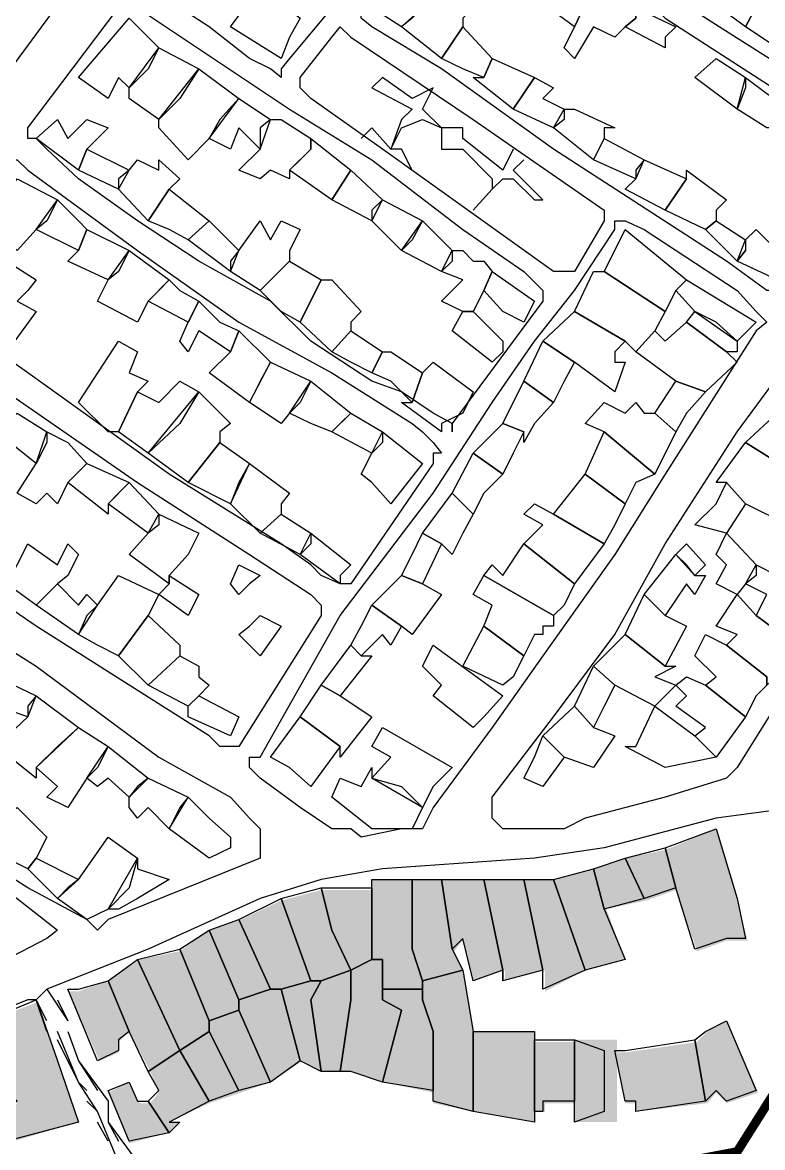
# Model space of a CAD drawing. Header units: millimetres. Extents: x -3588 to 75209, y -3737 to 38254.
# Drawn here: x 28097.7 to 28196.7, y 17810.6 to 17961 of the extents above; entities that cross this region are included whole.
import ezdxf

# ---------------------------------------------------------------- set-up
doc = ezdxf.new("R2010")
doc.units = ezdxf.units.MM
doc.layers.add('H', color=250, linetype='Continuous')
doc.layers.add('P', color=253, linetype='Continuous')

msp = doc.modelspace()

# ---------------------------------------------------------------- hatches: boundary and pattern name
at = {"layer": 'H', "linetype": 'Continuous'}
for points in [[(28185.112, 17845.022), (28183.687, 17850.384), (28190.473, 17853.2), (28193.29, 17843.614), (28194.698, 17838.253), (28191.881, 17838.253), (28187.928, 17836.829), (28185.112, 17845.022), (28185.112, 17845.022)], [(28181.159, 17843.614), (28175.798, 17842.478), (28174.373, 17847.839), (28178.326, 17849.263), (28181.159, 17843.614), (28181.159, 17843.614)], [(28185.112, 17845.022), (28181.159, 17843.614), (28178.326, 17849.263), (28183.687, 17850.384), (28185.112, 17845.022), (28185.112, 17845.022)], [(28175.798, 17842.478), (28178.326, 17835.708), (28172.965, 17834.3), (28169.012, 17846.431), (28174.373, 17847.839), (28175.798, 17842.478), (28175.798, 17842.478)], [(28151.232, 17832.876), (28151.232, 17831.467), (28145.871, 17831.467), (28145.871, 17835.708), (28144.462, 17835.708), (28144.462, 17845.022), (28144.462, 17846.431), (28149.824, 17846.431), (28149.824, 17836.829), (28151.232, 17832.876), (28151.232, 17832.876)], [(28154.048, 17846.431), (28155.473, 17836.829), (28156.593, 17834.3), (28151.232, 17832.876), (28149.824, 17836.829), (28149.824, 17846.431), (28154.048, 17846.431), (28154.048, 17846.431)], [(28154.048, 17846.431), (28159.41, 17846.431), (28162.242, 17834.3), (28158.001, 17832.876), (28156.593, 17838.253), (28155.473, 17836.829), (28154.048, 17846.431), (28154.048, 17846.431)], [(28167.604, 17834.3), (28162.242, 17832.876), (28162.242, 17834.3), (28159.41, 17846.431), (28164.787, 17846.431), (28167.604, 17834.3), (28167.604, 17834.3)], [(28172.965, 17834.3), (28167.604, 17831.467), (28167.604, 17834.3), (28164.787, 17846.431), (28169.012, 17846.431), (28172.965, 17834.3), (28172.965, 17834.3)], [(28141.918, 17834.3), (28137.677, 17832.876), (28136.268, 17832.876), (28132.315, 17843.614), (28137.677, 17845.022), (28139.085, 17839.661), (28141.918, 17834.3), (28141.918, 17834.3)], [(28144.462, 17845.022), (28144.462, 17835.708), (28141.918, 17834.3), (28139.085, 17839.661), (28137.677, 17845.022), (28144.462, 17845.022), (28144.462, 17845.022)], [(28136.268, 17832.876), (28132.315, 17831.467), (28130.907, 17831.467), (28126.954, 17841.069), (28132.315, 17843.614), (28136.268, 17832.876), (28136.268, 17832.876)], [(28130.907, 17831.467), (28126.954, 17830.059), (28122.713, 17839.661), (28126.954, 17841.069), (28130.907, 17831.467), (28130.907, 17831.467)], [(28126.954, 17830.059), (28126.954, 17828.939), (28122.713, 17827.514), (28118.76, 17836.829), (28122.713, 17839.661), (28126.954, 17830.059), (28126.954, 17830.059)], [(28109.174, 17832.876), (28113.399, 17835.708), (28118.76, 17823.289), (28114.823, 17820.745), (28111.991, 17826.106), (28109.174, 17832.876), (28109.174, 17832.876)], [(28118.76, 17836.829), (28122.713, 17827.514), (28122.713, 17826.106), (28118.76, 17823.289), (28113.399, 17835.708), (28118.76, 17836.829), (28118.76, 17836.829)], [(28145.871, 17831.467), (28145.871, 17830.059), (28148.687, 17828.939), (28145.871, 17819.336), (28141.918, 17820.745), (28140.509, 17820.745), (28141.918, 17830.059), (28141.918, 17834.3), (28144.462, 17835.708), (28145.871, 17835.708), (28145.871, 17831.467), (28145.871, 17831.467)], [(28141.918, 17834.3), (28141.918, 17830.059), (28140.509, 17820.745), (28137.677, 17820.745), (28136.268, 17830.059), (28137.677, 17832.876), (28141.918, 17834.3), (28141.918, 17834.3)], [(28158.001, 17826.106), (28158.001, 17815.384), (28152.64, 17816.504), (28152.64, 17817.928), (28152.64, 17820.745), (28152.64, 17826.106), (28151.232, 17830.059), (28151.232, 17831.467), (28151.232, 17832.876), (28156.593, 17834.3), (28158.001, 17826.106), (28158.001, 17826.106)], [(28162.242, 17832.876), (28162.242, 17834.3), (28162.242, 17832.876), (28162.242, 17832.876)], [(28109.174, 17832.876), (28111.991, 17826.106), (28110.582, 17824.698), (28110.582, 17823.289), (28108.038, 17822.153), (28103.813, 17831.467), (28105.221, 17831.467), (28109.174, 17832.876), (28109.174, 17832.876)], [(28136.268, 17832.876), (28137.677, 17832.876), (28136.268, 17830.059), (28137.677, 17820.745), (28135.148, 17822.153), (28132.315, 17831.467), (28136.268, 17832.876), (28136.268, 17832.876)], [(28132.315, 17831.467), (28135.148, 17822.153), (28130.907, 17819.336), (28126.954, 17828.939), (28126.954, 17830.059), (28130.907, 17831.467), (28132.315, 17831.467), (28132.315, 17831.467)], [(28152.64, 17817.928), (28145.871, 17819.336), (28148.687, 17828.939), (28145.871, 17830.059), (28145.871, 17831.467), (28151.232, 17831.467), (28151.232, 17830.059), (28152.64, 17826.106), (28152.64, 17820.745), (28152.64, 17817.928), (28152.64, 17817.928)], [(28105.221, 17813.975), (28095.619, 17811.143), (28094.499, 17815.384), (28097.027, 17816.504), (28095.619, 17817.928), (28093.074, 17827.514), (28099.86, 17830.059), (28102.389, 17822.153), (28105.221, 17813.975), (28105.221, 17813.975)], [(28130.907, 17819.336), (28126.954, 17817.928), (28122.713, 17826.106), (28122.713, 17827.514), (28126.954, 17828.939), (28130.907, 17819.336), (28130.907, 17819.336)], [(28187.928, 17824.698), (28189.337, 17826.106), (28191.881, 17827.514), (28196.122, 17817.928), (28191.881, 17816.504), (28190.473, 17817.928), (28189.337, 17816.504), (28187.928, 17824.698), (28187.928, 17824.698)], [(28118.76, 17823.289), (28122.713, 17826.106), (28126.954, 17817.928), (28122.713, 17816.504), (28118.76, 17823.289), (28118.76, 17823.289)], [(28158.001, 17826.106), (28166.195, 17826.106), (28166.195, 17824.698), (28166.195, 17815.384), (28166.195, 17813.975), (28158.001, 17815.384), (28158.001, 17826.106), (28158.001, 17826.106)], [(28171.557, 17813.975), (28177.206, 17813.975), (28177.206, 17824.986), (28171.557, 17824.986), (28171.557, 17813.975)], [(28171.557, 17816.504), (28167.604, 17816.504), (28167.604, 17815.384), (28166.195, 17815.384), (28166.195, 17824.698), (28171.557, 17824.698), (28171.557, 17816.504), (28171.557, 17816.504)], [(28187.928, 17824.698), (28189.337, 17816.504), (28179.734, 17815.384), (28179.734, 17816.504), (28178.326, 17816.504), (28176.918, 17823.289), (28178.326, 17823.289), (28187.928, 17824.698), (28187.928, 17824.698)], [(28114.823, 17820.745), (28118.76, 17823.289), (28122.713, 17816.504), (28117.352, 17813.975), (28118.76, 17813.975), (28117.352, 17812.551), (28114.823, 17816.504), (28115.944, 17817.928), (28114.823, 17820.745), (28114.823, 17820.745)], [(28109.174, 17817.928), (28111.991, 17819.336), (28113.399, 17816.504), (28114.823, 17816.504), (28117.352, 17812.551), (28111.991, 17811.143), (28109.174, 17817.928), (28109.174, 17817.928)]]:
    msp.add_hatch(color=256, dxfattribs=at).paths.add_polyline_path(points)

# ---------------------------------------------------------------- linework, layer by layer
at = {"layer": 'P'}
for points in [[(28122.713, 17960.473), (28118.76, 17963.018), (28113.127, 17965.834), (28113.127, 17967.259), (28113.127, 17968.379), (28118.76, 17977.981), (28128.09, 17991.536), (28137.677, 18006.484), (28146.991, 18018.631), (28148.415, 18018.631), (28149.824, 18018.631), (28151.232, 18018.631), (28166.195, 18007.908), (28167.316, 18006.484), (28167.316, 18005.076), (28166.195, 18003.667), (28152.64, 17984.751), (28139.085, 17963.018), (28133.452, 17956.248), (28132.315, 17954.824), (28132.315, 17953.704), (28130.907, 17954.824), (28128.09, 17956.248), (28122.713, 17960.473)], [(28091.666, 17949.463), (28075.294, 17961.609), (28073.886, 17961.609), (28073.886, 17963.018), (28082.064, 17974.028), (28097.027, 17995.473), (28109.174, 18014.678), (28110.582, 18014.678), (28111.991, 18014.678), (28117.352, 18010.437), (28126.666, 18003.667), (28128.09, 18002.259), (28128.09, 18001.123), (28125.546, 17995.473), (28115.944, 17981.934), (28109.174, 17972.62), (28094.211, 17952.295), (28092.802, 17949.463), (28091.666, 17949.463)], [(28213.614, 17946.934), (28212.206, 17946.934), (28189.065, 17961.609), (28158.001, 17983.342), (28158.001, 17984.751), (28170.148, 18002.259), (28170.148, 18003.667), (28171.557, 18003.667), (28174.101, 18002.259), (28179.734, 17998.306), (28209.389, 17976.573), (28225.761, 17965.834), (28227.169, 17964.426), (28214.751, 17946.934), (28213.614, 17946.934)], [(28176.918, 17968.379), (28183.687, 17961.609), (28210.798, 17944.101), (28212.206, 17942.693), (28210.798, 17942.693), (28200.059, 17926.609), (28200.059, 17925.185), (28198.651, 17925.185), (28197.243, 17925.185), (28191.881, 17929.138), (28168.74, 17944.101), (28153.776, 17954.824), (28144.462, 17960.473), (28143.038, 17961.609), (28143.038, 17963.018), (28143.038, 17964.426), (28155.185, 17981.934), (28156.593, 17981.934), (28168.74, 17974.028), (28176.918, 17968.379)], [(28195.834, 17969.787), (28194.426, 17968.379), (28198.651, 17967.259), (28197.243, 17965.834), (28194.426, 17960.473), (28189.065, 17964.426), (28193.29, 17969.787), (28194.426, 17972.62), (28195.834, 17971.212), (28195.834, 17969.787)], [(28174.101, 17965.834), (28171.557, 17960.473), (28166.195, 17964.426), (28170.148, 17969.787), (28170.148, 17971.212), (28175.509, 17967.259), (28174.101, 17965.834)], [(28179.734, 17963.018), (28179.734, 17961.609), (28178.326, 17960.473), (28176.918, 17959.065), (28174.101, 17960.473), (28171.557, 17956.248), (28170.148, 17957.657), (28171.557, 17960.473), (28174.101, 17965.834), (28175.509, 17967.259), (28179.734, 17963.018)], [(28133.452, 17959.065), (28132.315, 17956.248), (28125.546, 17960.473), (28129.499, 17965.834), (28134.86, 17961.609), (28133.452, 17959.065)], [(28149.824, 17961.609), (28148.415, 17960.473), (28144.462, 17963.018), (28145.871, 17965.834), (28151.232, 17963.018), (28149.824, 17961.609)], [(28156.593, 17961.609), (28156.593, 17960.473), (28153.776, 17956.248), (28148.415, 17960.473), (28151.232, 17963.018), (28152.64, 17965.834), (28158.001, 17963.018), (28156.593, 17961.609)], [(28200.059, 17960.473), (28198.651, 17957.657), (28194.426, 17960.473), (28197.243, 17965.834), (28202.604, 17963.018), (28200.059, 17960.473)], [(28148.415, 17911.646), (28144.462, 17913.054), (28136.268, 17918.415), (28130.907, 17923.777), (28121.305, 17929.138), (28113.127, 17934.499), (28105.221, 17940.148), (28100.98, 17944.101), (28099.572, 17945.51), (28098.436, 17945.51), (28098.436, 17946.934), (28110.582, 17963.018)], [(28113.127, 17963.018), (28133.452, 17949.463), (28144.462, 17942.693), (28156.593, 17933.379), (28164.787, 17927.73), (28167.316, 17925.185), (28167.316, 17923.777), (28155.185, 17907.405), (28155.185, 17906.285), (28155.185, 17907.405), (28152.64, 17908.813), (28148.415, 17911.646)], [(28183.687, 17959.065), (28183.687, 17957.657), (28178.326, 17960.473), (28179.734, 17961.609), (28179.734, 17963.018), (28185.112, 17960.473), (28183.687, 17959.065)], [(28114.535, 17954.824), (28111.991, 17952.295), (28110.582, 17953.704), (28109.174, 17950.887), (28105.221, 17953.704), (28111.991, 17961.609), (28115.944, 17957.657), (28114.535, 17954.824)], [(28170.148, 17927.73), (28168.74, 17927.73), (28145.871, 17944.101), (28136.268, 17950.887), (28134.86, 17952.295), (28134.86, 17953.704), (28139.085, 17959.065), (28140.221, 17960.473), (28141.63, 17959.065), (28158.001, 17948.054), (28175.509, 17935.923), (28175.509, 17934.499), (28171.557, 17927.73), (28170.148, 17927.73)], [(28156.593, 17954.824), (28153.776, 17956.248), (28156.593, 17960.473), (28160.546, 17956.248), (28159.41, 17953.704), (28156.593, 17954.824)], [(28118.76, 17950.887), (28115.944, 17948.054), (28111.991, 17950.887), (28111.991, 17952.295), (28115.944, 17957.657), (28121.305, 17954.824), (28118.76, 17950.887)], [(28163.363, 17949.463), (28158.001, 17953.704), (28159.41, 17953.704), (28160.546, 17956.248), (28166.195, 17953.704), (28163.363, 17949.463)], [(28194.426, 17952.295), (28193.29, 17949.463), (28187.64, 17953.704), (28190.473, 17956.248), (28194.426, 17953.704), (28194.426, 17952.295)], [(28124.138, 17948.054), (28122.713, 17945.51), (28119.897, 17942.693), (28115.944, 17946.934), (28115.944, 17948.054), (28121.305, 17954.824), (28126.666, 17950.887), (28124.138, 17948.054)], [(28152.64, 17952.295), (28149.824, 17950.887), (28145.871, 17953.704), (28144.462, 17952.295), (28149.824, 17949.463), (28148.415, 17948.054), (28146.991, 17944.101), (28144.462, 17946.934), (28143.038, 17945.51)], [(28170.148, 17948.054), (28168.74, 17946.934), (28163.363, 17949.463), (28166.195, 17953.704), (28168.74, 17952.295), (28167.316, 17950.887), (28170.148, 17949.463), (28170.148, 17948.054)], [(28198.651, 17948.054), (28198.651, 17946.934), (28197.243, 17946.934), (28193.29, 17949.463), (28194.426, 17953.704), (28200.059, 17949.463), (28198.651, 17948.054)], [(28163.363, 17944.101), (28161.954, 17941.285), (28156.593, 17945.51), (28156.593, 17946.934), (28153.776, 17946.934), (28151.232, 17949.463), (28152.64, 17952.295)], [(28129.499, 17946.934), (28129.499, 17944.101), (28126.666, 17946.934), (28125.546, 17944.101), (28122.713, 17945.51), (28126.666, 17950.887), (28130.907, 17948.054), (28129.499, 17946.934)], [(28175.509, 17946.934), (28175.509, 17945.51), (28174.101, 17942.693), (28168.74, 17946.934), (28170.148, 17949.463), (28171.557, 17949.463), (28176.918, 17946.934), (28175.509, 17946.934)], [(28107.766, 17945.51), (28106.341, 17944.101), (28105.221, 17941.285), (28099.572, 17945.51), (28102.389, 17948.054), (28103.813, 17945.51), (28106.341, 17948.054), (28109.174, 17946.934), (28107.766, 17945.51)], [(28134.86, 17942.693), (28133.452, 17941.285), (28133.452, 17940.148), (28130.907, 17941.285), (28129.499, 17940.148), (28126.666, 17941.285), (28129.499, 17944.101), (28130.907, 17948.054), (28132.315, 17948.054), (28136.268, 17945.51), (28136.268, 17944.101), (28134.86, 17942.693)], [(28149.824, 17941.285), (28148.415, 17944.101), (28146.991, 17944.101), (28148.415, 17946.934), (28151.232, 17948.054), (28153.776, 17946.934), (28153.776, 17945.51), (28153.776, 17944.101), (28156.593, 17944.101), (28160.546, 17940.148), (28160.546, 17938.74)], [(28139.085, 17937.332), (28133.452, 17941.285), (28136.268, 17944.101), (28136.268, 17945.51), (28141.63, 17941.285), (28139.085, 17937.332)], [(28179.734, 17941.285), (28179.734, 17940.148), (28174.101, 17942.693), (28175.509, 17945.51), (28180.871, 17942.693), (28179.734, 17941.285)], [(28110.582, 17940.148), (28110.582, 17938.74), (28105.221, 17941.285), (28106.341, 17944.101), (28111.991, 17941.285), (28110.582, 17940.148)], [(28152.64, 17904.86), (28153.776, 17903.452), (28152.64, 17903.452), (28152.64, 17902.044), (28141.63, 17885.96), (28140.221, 17885.96), (28137.677, 17887.08), (28136.268, 17888.488), (28132.315, 17891.321), (28117.352, 17900.635), (28098.436, 17914.174), (28084.896, 17923.777), (28083.488, 17925.185), (28084.896, 17926.609), (28095.619, 17942.693), (28097.027, 17942.693), (28098.436, 17941.285), (28113.127, 17930.562), (28126.666, 17920.96), (28139.085, 17914.174), (28149.824, 17907.405), (28151.232, 17906.285), (28152.64, 17904.86)], [(28118.76, 17940.148), (28117.352, 17938.74), (28114.535, 17934.499), (28110.582, 17938.74), (28111.991, 17941.285), (28113.127, 17942.693), (28115.944, 17941.285), (28115.944, 17942.693), (28118.76, 17940.148)], [(28160.546, 17938.74), (28161.954, 17940.148), (28163.363, 17940.148), (28166.195, 17937.332), (28167.316, 17937.332), (28163.363, 17941.285), (28164.787, 17942.693)], [(28183.687, 17935.923), (28178.326, 17938.74), (28179.734, 17940.148), (28180.871, 17942.693), (28186.52, 17940.148), (28183.687, 17935.923)], [(28144.462, 17935.923), (28144.462, 17934.499), (28139.085, 17937.332), (28141.63, 17941.285), (28145.871, 17937.332), (28144.462, 17935.923)], [(28190.473, 17935.923), (28190.473, 17934.499), (28189.065, 17933.379), (28183.687, 17935.923), (28186.52, 17940.148), (28186.52, 17941.285), (28191.881, 17937.332), (28190.473, 17935.923)], [(28100.98, 17934.499), (28099.572, 17933.379), (28097.027, 17930.562), (28092.802, 17934.499), (28097.027, 17940.148), (28102.389, 17937.332), (28100.98, 17934.499)], [(28117.352, 17933.379), (28114.535, 17934.499), (28117.352, 17938.74), (28122.713, 17934.499), (28119.897, 17931.971), (28117.352, 17933.379)], [(28160.546, 17938.74), (28158.001, 17935.923)], [(28105.221, 17934.499), (28106.341, 17933.379), (28105.221, 17930.562), (28099.572, 17933.379), (28102.389, 17937.332), (28105.221, 17934.499)], [(28149.824, 17931.971), (28148.415, 17930.562), (28144.462, 17934.499), (28145.871, 17937.332), (28151.232, 17934.499), (28149.824, 17931.971)], [(28110.582, 17927.73), (28109.174, 17926.609), (28103.813, 17929.138), (28105.221, 17930.562), (28106.341, 17933.379), (28111.991, 17930.562), (28110.582, 17927.73)], [(28125.546, 17929.138), (28125.546, 17927.73), (28119.897, 17931.971), (28122.713, 17934.499), (28126.666, 17930.562), (28125.546, 17929.138)], [(28133.452, 17930.562), (28133.452, 17929.138), (28129.499, 17925.185), (28125.546, 17927.73), (28126.666, 17930.562), (28129.499, 17934.499), (28130.907, 17931.971), (28132.315, 17934.499), (28134.86, 17933.379), (28133.452, 17930.562)], [(28141.63, 17853.2), (28140.221, 17853.2), (28139.085, 17853.2), (28134.86, 17856.033), (28129.499, 17859.986), (28128.09, 17861.394), (28128.09, 17862.803), (28129.499, 17862.803), (28140.221, 17881.719), (28152.64, 17898.091), (28160.546, 17910.238), (28166.195, 17918.415), (28171.557, 17925.185), (28176.918, 17933.379), (28176.918, 17934.499), (28178.326, 17934.499), (28180.871, 17933.379), (28193.29, 17925.185), (28195.834, 17922.368), (28197.243, 17920.96), (28195.834, 17919.824), (28183.687, 17900.635), (28176.918, 17889.913), (28167.316, 17876.358), (28160.546, 17866.755), (28152.64, 17856.033), (28151.232, 17853.2), (28148.415, 17853.2), (28143.038, 17852.08), (28141.63, 17853.2)], [(28155.185, 17929.138), (28153.776, 17927.73), (28148.415, 17930.562), (28151.232, 17934.499), (28155.185, 17930.562), (28155.185, 17929.138)], [(28176.918, 17930.562), (28178.326, 17933.379), (28186.52, 17926.609), (28185.112, 17925.185), (28183.687, 17922.368), (28175.509, 17927.73), (28176.918, 17930.562)], [(28194.426, 17930.562), (28193.29, 17929.138), (28189.065, 17933.379), (28190.473, 17934.499), (28194.426, 17931.971), (28194.426, 17930.562)], [(28198.651, 17930.562), (28201.195, 17929.138), (28198.651, 17926.609), (28193.29, 17929.138), (28194.426, 17930.562), (28193.29, 17929.138), (28194.426, 17931.971), (28195.834, 17933.379), (28198.651, 17930.562)], [(28115.944, 17925.185), (28114.535, 17923.777), (28113.127, 17920.96), (28107.766, 17923.777), (28109.174, 17926.609), (28111.991, 17930.562), (28117.352, 17926.609), (28115.944, 17925.185)], [(28156.593, 17930.562), (28158.001, 17929.138), (28159.41, 17929.138), (28160.546, 17927.73), (28159.41, 17925.185), (28158.001, 17922.368), (28156.593, 17922.368), (28153.776, 17923.777), (28156.593, 17926.609), (28153.776, 17927.73), (28155.185, 17930.562), (28156.593, 17930.562)], [(28098.436, 17925.185), (28097.027, 17923.777), (28099.572, 17922.368), (28095.619, 17917.007), (28090.258, 17920.96), (28092.802, 17923.777), (28095.619, 17929.138), (28099.572, 17926.609), (28098.436, 17925.185)], [(28132.315, 17922.368), (28129.499, 17925.185), (28133.452, 17929.138), (28137.677, 17926.609), (28134.86, 17920.96), (28132.315, 17922.368)], [(28161.954, 17922.368), (28159.41, 17925.185), (28160.546, 17927.73), (28166.195, 17923.777), (28164.787, 17920.96), (28161.954, 17922.368)], [(28182.279, 17919.824), (28179.734, 17917.007), (28178.326, 17918.415), (28171.557, 17922.368), (28174.101, 17927.73), (28175.509, 17927.73), (28183.687, 17922.368), (28182.279, 17919.824)], [(28118.76, 17925.185), (28121.305, 17923.777), (28119.897, 17920.96), (28114.535, 17923.777), (28117.352, 17926.609), (28118.76, 17925.185)], [(28141.63, 17920.96), (28141.63, 17919.824), (28139.085, 17917.007), (28134.86, 17920.96), (28137.677, 17926.609), (28139.085, 17926.609), (28143.038, 17922.368), (28141.63, 17920.96)], [(28190.473, 17920.96), (28187.64, 17922.368), (28185.112, 17925.185), (28186.52, 17926.609), (28195.834, 17920.96), (28193.29, 17918.415), (28190.473, 17920.96)], [(28124.138, 17920.96), (28126.666, 17919.824), (28125.546, 17917.007), (28121.305, 17919.824), (28119.897, 17917.007), (28118.76, 17918.415), (28119.897, 17920.96), (28121.305, 17923.777), (28124.138, 17920.96)], [(28161.954, 17917.007), (28160.546, 17915.599), (28155.185, 17919.824), (28156.593, 17922.368), (28158.001, 17922.368), (28161.954, 17918.415), (28161.954, 17917.007)], [(28176.918, 17917.007), (28176.918, 17915.599), (28178.326, 17915.599), (28176.918, 17911.646), (28171.557, 17915.599), (28167.316, 17918.415), (28171.557, 17922.368), (28178.326, 17918.415), (28176.918, 17917.007)], [(28193.29, 17917.007), (28191.881, 17917.007), (28186.52, 17920.96), (28187.64, 17922.368), (28193.29, 17918.415), (28193.29, 17917.007)], [(28068.525, 17900.635), (28068.525, 17902.044), (28071.341, 17906.285), (28080.655, 17920.96), (28082.064, 17920.96), (28113.127, 17899.499), (28128.09, 17889.913), (28136.268, 17884.536), (28137.677, 17883.127), (28137.677, 17881.719), (28126.666, 17864.211), (28125.546, 17864.211), (28124.138, 17864.211), (28122.713, 17865.635), (28099.572, 17880.311), (28069.933, 17900.635), (28068.525, 17900.635)], [(28129.499, 17913.054), (28128.09, 17910.238), (28122.713, 17914.174), (28125.546, 17917.007), (28126.666, 17919.824), (28130.907, 17915.599), (28129.499, 17913.054)], [(28141.63, 17915.599), (28139.085, 17917.007), (28141.63, 17919.824), (28145.871, 17917.007), (28144.462, 17914.174), (28141.63, 17915.599)], [(28191.881, 17917.007), (28193.29, 17915.599), (28189.065, 17911.646), (28185.112, 17913.054), (28179.734, 17917.007), (28182.279, 17919.824), (28183.687, 17918.415), (28186.52, 17920.96), (28191.881, 17917.007)], [(28110.582, 17906.285), (28109.174, 17906.285), (28105.221, 17910.238), (28110.582, 17918.415), (28113.127, 17917.007), (28111.991, 17914.174), (28114.535, 17913.054), (28113.127, 17911.646), (28110.582, 17906.285)], [(28170.148, 17913.054), (28168.74, 17910.238), (28164.787, 17913.054), (28167.316, 17918.415), (28171.557, 17915.599), (28170.148, 17913.054)], [(28146.991, 17913.054), (28144.462, 17914.174), (28145.871, 17917.007), (28146.991, 17917.007), (28151.232, 17914.174), (28149.824, 17910.238), (28146.991, 17913.054)], [(28206.845, 17883.127), (28193.29, 17861.394), (28191.881, 17859.986), (28183.687, 17857.441), (28172.965, 17854.625), (28170.148, 17853.2), (28164.787, 17853.2), (28163.363, 17853.2), (28161.954, 17853.2), (28160.546, 17854.625), (28160.546, 17856.033), (28160.546, 17857.441), (28168.74, 17868.164), (28176.918, 17879.174), (28183.687, 17891.321), (28193.29, 17906.285), (28201.195, 17917.007)], [(28134.86, 17910.238), (28133.452, 17908.813), (28132.315, 17907.405), (28128.09, 17910.238), (28130.907, 17915.599), (28136.268, 17913.054), (28134.86, 17910.238)], [(28156.593, 17908.813), (28153.776, 17907.405), (28153.776, 17906.285), (28148.415, 17910.238), (28149.824, 17910.238), (28151.232, 17914.174), (28152.64, 17915.599), (28158.001, 17911.646), (28156.593, 17908.813)], [(28118.76, 17907.405), (28114.535, 17903.452), (28110.582, 17906.285), (28113.127, 17911.646), (28115.944, 17910.238), (28118.76, 17913.054), (28121.305, 17911.646), (28118.76, 17907.405)], [(28140.221, 17907.405), (28139.085, 17906.285), (28136.268, 17907.405), (28133.452, 17908.813), (28136.268, 17913.054), (28141.63, 17908.813), (28140.221, 17907.405)], [(28166.195, 17907.405), (28164.787, 17904.86), (28164.787, 17906.285), (28161.954, 17907.405), (28164.787, 17913.054), (28168.74, 17910.238), (28166.195, 17907.405)], [(28186.52, 17908.813), (28185.112, 17906.285), (28182.279, 17908.813), (28185.112, 17913.054), (28189.065, 17911.646), (28186.52, 17908.813)], [(28124.138, 17906.285), (28124.138, 17904.86), (28119.897, 17899.499), (28114.535, 17903.452), (28121.305, 17911.646), (28125.546, 17907.405), (28124.138, 17906.285)], [(28180.871, 17908.813), (28182.279, 17908.813), (28185.112, 17906.285), (28182.279, 17900.635), (28175.509, 17906.285), (28172.965, 17907.405), (28175.509, 17910.238), (28178.326, 17908.813), (28179.734, 17910.238), (28180.871, 17908.813)], [(28100.98, 17904.86), (28099.572, 17902.044), (28094.211, 17906.285), (28097.027, 17908.813), (28100.98, 17906.285), (28100.98, 17904.86)], [(28145.871, 17904.86), (28144.462, 17903.452), (28139.085, 17906.285), (28141.63, 17908.813), (28145.871, 17906.285), (28145.871, 17904.86)], [(28201.195, 17906.285), (28204.012, 17904.86), (28201.195, 17900.635), (28194.426, 17904.86), (28198.651, 17908.813), (28201.195, 17906.285)], [(28103.813, 17904.86), (28106.341, 17902.044), (28103.813, 17899.499), (28102.389, 17896.682), (28100.98, 17898.091), (28099.572, 17896.682), (28097.027, 17898.091), (28099.572, 17902.044), (28100.98, 17906.285), (28103.813, 17904.86)], [(28144.462, 17899.499), (28143.038, 17900.635), (28144.462, 17903.452), (28145.871, 17906.285), (28151.232, 17902.044), (28146.991, 17896.682), (28144.462, 17899.499)], [(28163.363, 17903.452), (28161.954, 17900.635), (28158.001, 17903.452), (28161.954, 17907.405), (28164.787, 17906.285), (28163.363, 17903.452)], [(28179.734, 17899.499), (28178.326, 17896.682), (28172.965, 17900.635), (28175.509, 17906.285), (28182.279, 17900.635), (28179.734, 17899.499)], [(28126.666, 17899.499), (28125.546, 17896.682), (28119.897, 17899.499), (28124.138, 17904.86), (28128.09, 17902.044), (28126.666, 17899.499)], [(28201.195, 17896.682), (28200.059, 17893.85), (28194.426, 17896.682), (28191.881, 17899.499), (28190.473, 17899.499), (28194.426, 17904.86), (28201.195, 17900.635), (28202.604, 17898.091), (28201.195, 17896.682)], [(28159.41, 17898.091), (28158.001, 17895.274), (28155.185, 17898.091), (28158.001, 17903.452), (28161.954, 17900.635), (28159.41, 17898.091)], [(28110.582, 17898.091), (28109.174, 17896.682), (28109.174, 17895.274), (28103.813, 17899.499), (28106.341, 17902.044), (28111.991, 17899.499), (28110.582, 17898.091)], [(28132.315, 17896.682), (28132.315, 17895.274), (28129.499, 17892.729), (28125.546, 17896.682), (28128.09, 17902.044), (28133.452, 17898.091), (28132.315, 17896.682)], [(28176.918, 17893.85), (28175.509, 17891.321), (28168.74, 17895.274), (28172.965, 17900.635), (28178.326, 17896.682), (28176.918, 17893.85)], [(28115.944, 17893.85), (28114.535, 17892.729), (28109.174, 17896.682), (28111.991, 17899.499), (28115.944, 17895.274), (28115.944, 17893.85)], [(28190.473, 17896.682), (28191.881, 17899.499), (28194.426, 17896.682), (28191.881, 17892.729), (28187.64, 17893.85), (28190.473, 17896.682)], [(28156.593, 17892.729), (28155.185, 17889.913), (28153.776, 17891.321), (28151.232, 17892.729), (28155.185, 17898.091), (28158.001, 17895.274), (28156.593, 17892.729)], [(28086.017, 17853.2), (28075.294, 17861.394), (28061.739, 17869.588), (28056.378, 17874.949), (28052.153, 17876.358), (28052.153, 17877.766), (28052.153, 17879.174), (28063.163, 17896.682), (28064.572, 17896.682), (28065.692, 17896.682), (28067.116, 17895.274), (28082.064, 17885.96), (28099.572, 17874.949), (28115.944, 17862.803), (28125.546, 17857.441), (28128.09, 17854.625), (28129.499, 17853.2), (28129.499, 17850.672), (28129.499, 17849.263), (28109.174, 17841.069), (28107.766, 17839.661), (28106.341, 17841.069), (28098.436, 17845.31), (28086.017, 17853.2)], [(28168.74, 17895.274), (28175.509, 17891.321), (28171.557, 17885.96), (28164.787, 17891.321), (28167.316, 17893.85), (28164.787, 17895.274), (28166.195, 17896.682), (28168.74, 17895.274)], [(28119.897, 17889.913), (28117.352, 17887.08), (28117.352, 17885.96), (28111.991, 17889.913), (28114.535, 17892.729), (28115.944, 17895.274), (28121.305, 17892.729), (28119.897, 17889.913)], [(28136.268, 17891.321), (28134.86, 17889.913), (28129.499, 17892.729), (28132.315, 17895.274), (28136.268, 17892.729), (28136.268, 17891.321)], [(28140.221, 17887.08), (28140.221, 17885.96), (28134.86, 17889.913), (28136.268, 17892.729), (28141.63, 17888.488), (28140.221, 17887.08)], [(28149.824, 17889.913), (28151.232, 17892.729), (28153.776, 17891.321), (28151.232, 17885.96), (28148.415, 17887.08), (28149.824, 17889.913)], [(28195.834, 17887.08), (28194.426, 17885.96), (28193.29, 17884.536), (28190.473, 17885.96), (28191.881, 17888.488), (28190.473, 17889.913), (28191.881, 17892.729), (28195.834, 17888.488), (28195.834, 17887.08)], [(28103.813, 17887.08), (28102.389, 17885.96), (28099.572, 17883.127), (28095.619, 17885.96), (28097.027, 17888.488), (28098.436, 17891.321), (28102.389, 17888.488), (28103.813, 17891.321), (28105.221, 17889.913), (28103.813, 17887.08)], [(28170.148, 17883.127), (28168.74, 17881.719), (28159.41, 17887.08), (28160.546, 17888.488), (28161.954, 17887.08), (28164.787, 17891.321), (28171.557, 17885.96), (28170.148, 17883.127)], [(28186.52, 17888.488), (28185.112, 17889.913), (28186.52, 17891.321), (28189.065, 17888.488), (28187.64, 17887.08), (28186.52, 17888.488)], [(28187.64, 17887.08), (28189.065, 17887.08), (28187.64, 17884.536), (28186.52, 17885.96), (28183.687, 17881.719), (28180.871, 17884.536), (28185.112, 17889.913), (28187.64, 17887.08)], [(28128.09, 17885.96), (28126.666, 17884.536), (28125.546, 17885.96), (28126.666, 17888.488), (28129.499, 17887.08), (28128.09, 17885.96)], [(28198.651, 17887.08), (28204.012, 17883.127), (28201.195, 17877.766), (28195.834, 17881.719), (28197.243, 17884.536), (28194.426, 17885.96), (28195.834, 17888.488), (28198.651, 17887.08)], [(28107.766, 17877.766), (28105.221, 17879.174), (28107.766, 17883.127), (28110.582, 17887.08), (28115.944, 17884.536), (28114.535, 17881.719), (28110.582, 17876.358), (28107.766, 17877.766)], [(28117.352, 17885.96), (28117.352, 17887.08), (28121.305, 17884.536), (28119.897, 17881.719), (28115.944, 17884.536), (28117.352, 17885.96)], [(28151.232, 17885.96), (28153.776, 17884.536), (28149.824, 17879.174), (28148.415, 17880.311), (28144.462, 17883.127), (28148.415, 17887.08), (28151.232, 17885.96)], [(28167.316, 17880.311), (28167.316, 17879.174), (28166.195, 17879.174), (28164.787, 17876.358), (28159.41, 17880.311), (28160.546, 17883.127), (28158.001, 17884.536), (28159.41, 17887.08), (28168.74, 17881.719), (28168.74, 17880.311), (28167.316, 17880.311)], [(28106.341, 17881.719), (28105.221, 17879.174), (28099.572, 17883.127), (28102.389, 17885.96), (28105.221, 17883.127), (28106.341, 17884.536), (28107.766, 17883.127), (28106.341, 17881.719)], [(28099.572, 17830.347), (28098.436, 17830.347), (28084.896, 17824.986), (28079.247, 17822.153), (28075.294, 17822.153), (28073.886, 17823.561), (28054.97, 17835.708), (28037.461, 17847.839), (28022.514, 17857.441), (28006.142, 17866.755), (27992.587, 17876.358), (27983.273, 17883.127), (27980.44, 17884.536), (27977.624, 17883.127), (27970.854, 17874.949)], [(28183.687, 17881.719), (28186.52, 17880.311), (28183.687, 17874.949), (28178.326, 17879.174), (28180.871, 17884.536), (28183.687, 17881.719)], [(28200.059, 17874.949), (28197.243, 17872.405), (28197.243, 17873.525), (28191.881, 17877.766), (28193.29, 17879.174), (28190.473, 17880.311), (28193.29, 17884.536), (28195.834, 17881.719), (28201.195, 17877.766), (28200.059, 17874.949)], [(28143.038, 17880.311), (28144.462, 17883.127), (28148.415, 17880.311), (28146.991, 17877.766), (28145.871, 17879.174), (28143.038, 17876.358), (28141.63, 17877.766), (28143.038, 17880.311)], [(28118.76, 17877.766), (28118.76, 17876.358), (28114.535, 17872.405), (28110.582, 17876.358), (28114.535, 17881.719), (28118.76, 17877.766)], [(28128.09, 17880.311), (28129.499, 17881.719), (28132.315, 17880.311), (28129.499, 17876.358), (28126.666, 17879.174), (28128.09, 17880.311)], [(28163.363, 17873.525), (28161.954, 17872.405), (28156.593, 17874.949), (28159.41, 17880.311), (28164.787, 17876.358), (28163.363, 17873.525)], [(28183.687, 17874.949), (28185.112, 17874.949), (28182.279, 17873.525), (28185.112, 17872.405), (28182.279, 17869.588), (28176.918, 17872.405), (28174.101, 17874.949), (28178.326, 17879.174), (28183.687, 17874.949)], [(28195.834, 17870.996), (28194.426, 17868.164), (28189.065, 17872.405), (28190.473, 17873.525), (28187.64, 17876.358), (28189.065, 17879.174), (28191.881, 17877.766), (28197.243, 17873.525), (28197.243, 17872.405), (28195.834, 17870.996)], [(28271.772, 17877.766), (28263.578, 17872.405), (28261.033, 17869.588), (28250.039, 17866.755), (28235.075, 17862.803), (28224.337, 17859.986), (28216.159, 17858.85), (28210.798, 17858.85), (28201.195, 17856.033), (28190.473, 17854.625), (28175.509, 17850.672), (28166.195, 17849.263), (28145.871, 17847.839), (28137.677, 17846.431), (28129.499, 17843.886), (28114.535, 17837.117), (28100.98, 17831.755)], [(28144.462, 17876.358), (28140.221, 17870.996), (28137.677, 17872.405), (28141.63, 17877.766), (28143.038, 17876.358), (28144.462, 17876.358)], [(28159.41, 17868.164), (28158.001, 17866.755), (28152.64, 17870.996), (28153.776, 17872.405), (28151.232, 17874.949), (28152.64, 17877.766), (28161.954, 17870.996), (28159.41, 17868.164)], [(28122.713, 17872.405), (28121.305, 17870.996), (28119.897, 17869.588), (28114.535, 17872.405), (28118.76, 17876.358), (28121.305, 17874.949), (28121.305, 17873.525), (28122.713, 17872.405)], [(28040.006, 17853.2), (28038.598, 17853.2), (28037.461, 17854.625), (28037.461, 17856.033), (28037.461, 17857.441), (28045.367, 17870.996), (28048.2, 17874.949), (28049.608, 17874.949), (28051.017, 17874.949), (28054.97, 17872.405), (28076.703, 17857.441), (28097.027, 17843.886), (28102.389, 17839.661), (28100.98, 17838.525), (28092.802, 17834.3), (28083.488, 17830.347), (28078.111, 17827.514), (28073.886, 17828.939), (28061.739, 17838.525), (28049.608, 17845.31), (28041.414, 17852.08), (28040.006, 17853.2)], [(28175.509, 17869.588), (28174.101, 17866.755), (28171.557, 17869.588), (28174.101, 17874.949), (28176.918, 17872.405), (28175.509, 17869.588)], [(28098.436, 17869.588), (28098.436, 17868.164), (28094.211, 17869.588), (28092.802, 17868.164), (28091.666, 17869.588), (28094.211, 17873.525), (28099.572, 17870.996), (28098.436, 17869.588)], [(28189.065, 17872.405), (28194.426, 17868.164), (28190.473, 17862.803), (28187.64, 17865.635), (28189.065, 17866.755), (28185.112, 17869.588), (28186.52, 17870.996), (28185.112, 17872.405), (28186.52, 17873.525), (28189.065, 17872.405)], [(28140.221, 17870.996), (28144.462, 17868.164), (28140.221, 17862.803), (28140.221, 17864.211), (28134.86, 17868.164), (28137.677, 17872.405), (28140.221, 17870.996)], [(28102.389, 17864.211), (28099.572, 17861.394), (28099.572, 17859.986), (28094.211, 17864.211), (28098.436, 17868.164), (28099.572, 17870.996), (28105.221, 17866.755), (28102.389, 17864.211)], [(28125.546, 17865.635), (28119.897, 17868.164), (28119.897, 17869.588), (28121.305, 17870.996), (28126.666, 17868.164), (28125.546, 17865.635)], [(28174.101, 17866.755), (28176.918, 17865.635), (28174.101, 17861.394), (28170.148, 17862.803), (28167.316, 17865.635), (28171.557, 17869.588), (28174.101, 17866.755)], [(28187.64, 17865.635), (28190.473, 17862.803), (28183.687, 17861.394), (28178.326, 17864.211), (28179.734, 17864.211), (28182.279, 17869.588), (28187.64, 17865.635)], [(28133.452, 17861.394), (28130.907, 17862.803), (28134.86, 17868.164), (28140.221, 17864.211), (28136.268, 17858.85), (28133.452, 17861.394)], [(28107.766, 17861.394), (28106.341, 17859.986), (28103.813, 17856.033), (28100.98, 17857.441), (28102.389, 17858.85), (28099.572, 17861.394), (28105.221, 17866.755), (28109.174, 17864.211), (28107.766, 17861.394)], [(28152.64, 17858.85), (28151.232, 17856.033), (28144.462, 17859.986), (28146.991, 17862.803), (28144.462, 17864.211), (28145.871, 17866.755), (28155.185, 17861.394), (28152.64, 17858.85)], [(28166.195, 17862.803), (28167.316, 17865.635), (28170.148, 17862.803), (28167.316, 17858.85), (28164.787, 17859.986), (28166.195, 17862.803)], [(28113.127, 17858.85), (28111.991, 17857.441), (28109.174, 17859.986), (28107.766, 17858.85), (28106.341, 17859.986), (28109.174, 17864.211), (28114.535, 17859.986), (28113.127, 17858.85)], [(28148.415, 17858.85), (28151.232, 17856.033), (28149.824, 17853.2), (28144.462, 17853.2), (28139.085, 17857.441), (28140.221, 17859.986), (28143.038, 17858.85), (28144.462, 17861.394), (28144.462, 17859.986), (28148.415, 17858.85)], [(28118.76, 17856.033), (28117.352, 17853.2), (28114.535, 17856.033), (28113.127, 17854.625), (28111.991, 17856.033), (28111.991, 17857.441), (28114.535, 17859.986), (28119.897, 17857.441), (28118.76, 17856.033)], [(28122.713, 17854.625), (28125.546, 17852.08), (28125.546, 17850.672), (28122.713, 17849.263), (28117.352, 17853.2), (28119.897, 17857.441), (28122.713, 17854.625)], [(28099.572, 17849.263), (28098.436, 17847.839), (28092.802, 17850.672), (28095.619, 17854.625), (28097.027, 17856.033), (28100.98, 17852.08), (28099.572, 17849.263)], [(28111.991, 17845.31), (28109.174, 17842.478), (28106.341, 17841.069), (28102.389, 17843.886), (28105.221, 17846.431), (28109.174, 17852.08), (28113.127, 17849.263), (28111.991, 17845.31)], [(28185.112, 17845.31), (28183.687, 17850.672), (28190.473, 17853.2), (28193.29, 17843.886), (28194.426, 17838.525), (28191.881, 17838.525), (28187.64, 17837.117), (28185.112, 17845.31), (28185.112, 17845.31)], [(28185.112, 17845.31), (28180.871, 17843.886), (28178.326, 17849.263), (28183.687, 17850.672), (28185.112, 17845.31), (28185.112, 17845.31)], [(28103.813, 17845.31), (28102.389, 17843.886), (28098.436, 17847.839), (28099.572, 17849.263), (28105.221, 17846.431), (28103.813, 17845.31)], [(28113.127, 17843.886), (28110.582, 17842.478), (28109.174, 17842.478), (28113.127, 17849.263), (28113.127, 17847.839), (28117.352, 17846.431), (28113.127, 17843.886)], [(28180.871, 17843.886), (28175.509, 17842.478), (28174.101, 17847.839), (28178.326, 17849.263), (28180.871, 17843.886), (28180.871, 17843.886)], [(28175.509, 17842.478), (28178.326, 17835.708), (28172.965, 17834.3), (28168.74, 17846.431), (28174.101, 17847.839), (28175.509, 17842.478), (28175.509, 17842.478)], [(28151.232, 17832.876), (28151.232, 17831.755), (28145.871, 17831.755), (28145.871, 17835.708), (28144.462, 17835.708), (28144.462, 17845.31), (28144.462, 17846.431), (28149.824, 17846.431), (28149.824, 17837.117), (28151.232, 17832.876), (28151.232, 17832.876)], [(28153.776, 17846.431), (28155.185, 17837.117), (28156.593, 17834.3), (28151.232, 17832.876), (28149.824, 17837.117), (28149.824, 17846.431), (28153.776, 17846.431), (28153.776, 17846.431)], [(28153.776, 17846.431), (28159.41, 17846.431), (28161.954, 17834.3), (28158.001, 17832.876), (28156.593, 17838.525), (28155.185, 17837.117), (28153.776, 17846.431), (28153.776, 17846.431)], [(28167.316, 17834.3), (28161.954, 17832.876), (28161.954, 17834.3), (28159.41, 17846.431), (28164.787, 17846.431), (28167.316, 17834.3), (28167.316, 17834.3)], [(28172.965, 17834.3), (28167.316, 17831.755), (28167.316, 17834.3), (28164.787, 17846.431), (28168.74, 17846.431), (28172.965, 17834.3), (28172.965, 17834.3)], [(28141.63, 17834.3), (28137.677, 17832.876), (28136.268, 17832.876), (28132.315, 17843.886), (28137.677, 17845.31), (28139.085, 17839.661), (28141.63, 17834.3), (28141.63, 17834.3)], [(28144.462, 17845.31), (28144.462, 17835.708), (28141.63, 17834.3), (28139.085, 17839.661), (28137.677, 17845.31), (28144.462, 17845.31), (28144.462, 17845.31)], [(28136.268, 17832.876), (28132.315, 17831.755), (28130.907, 17831.755), (28126.666, 17841.069), (28132.315, 17843.886), (28136.268, 17832.876), (28136.268, 17832.876)], [(28130.907, 17831.755), (28126.666, 17830.347), (28122.713, 17839.661), (28126.666, 17841.069), (28130.907, 17831.755), (28130.907, 17831.755)], [(28126.666, 17830.347), (28126.666, 17828.939), (28122.713, 17827.514), (28118.76, 17837.117), (28122.713, 17839.661), (28126.666, 17830.347), (28126.666, 17830.347)], [(28118.76, 17837.117), (28122.713, 17827.514), (28122.713, 17826.106), (28118.76, 17823.561), (28113.127, 17835.708), (28118.76, 17837.117), (28118.76, 17837.117)], [(28109.174, 17832.876), (28113.127, 17835.708), (28118.76, 17823.561), (28114.535, 17820.745), (28111.991, 17826.106), (28109.174, 17832.876), (28109.174, 17832.876)], [(28145.871, 17831.755), (28145.871, 17830.347), (28148.415, 17828.939), (28145.871, 17819.336), (28141.63, 17820.745), (28140.221, 17820.745), (28141.63, 17830.347), (28141.63, 17834.3), (28144.462, 17835.708), (28145.871, 17835.708), (28145.871, 17831.755), (28145.871, 17831.755)], [(28141.63, 17834.3), (28141.63, 17830.347), (28140.221, 17820.745), (28137.677, 17820.745), (28136.268, 17830.347), (28137.677, 17832.876), (28141.63, 17834.3), (28141.63, 17834.3)], [(28158.001, 17826.106), (28158.001, 17815.384), (28152.64, 17816.792), (28152.64, 17818.2), (28152.64, 17820.745), (28152.64, 17826.106), (28151.232, 17830.347), (28151.232, 17831.755), (28151.232, 17832.876), (28156.593, 17834.3), (28158.001, 17826.106), (28158.001, 17826.106)], [(28161.954, 17832.876), (28161.954, 17834.3), (28161.954, 17832.876), (28161.954, 17832.876)], [(28109.174, 17832.876), (28111.991, 17826.106), (28110.582, 17824.986), (28110.582, 17823.561), (28107.766, 17822.153), (28103.813, 17831.755), (28105.221, 17831.755), (28109.174, 17832.876), (28109.174, 17832.876)], [(28136.268, 17832.876), (28137.677, 17832.876), (28136.268, 17830.347), (28137.677, 17820.745), (28134.86, 17822.153), (28132.315, 17831.755), (28136.268, 17832.876), (28136.268, 17832.876)], [(28100.98, 17831.755), (28099.572, 17830.347)], [(28100.98, 17831.755), (28103.813, 17827.514)], [(28132.315, 17831.755), (28134.86, 17822.153), (28130.907, 17819.336), (28126.666, 17828.939), (28126.666, 17830.347), (28130.907, 17831.755), (28132.315, 17831.755), (28132.315, 17831.755)], [(28152.64, 17818.2), (28145.871, 17819.336), (28148.415, 17828.939), (28145.871, 17830.347), (28145.871, 17831.755), (28151.232, 17831.755), (28151.232, 17830.347), (28152.64, 17826.106), (28152.64, 17820.745), (28152.64, 17818.2), (28152.64, 17818.2)], [(28105.221, 17813.975), (28095.619, 17811.431), (28094.211, 17815.384), (28097.027, 17816.792), (28095.619, 17818.2), (28092.802, 17827.514), (28099.572, 17830.347), (28102.389, 17822.153), (28105.221, 17813.975), (28105.221, 17813.975)], [(28100.98, 17826.106), (28099.572, 17830.347)], [(28100.98, 17827.514), (28099.572, 17830.347)], [(28102.389, 17830.347), (28103.813, 17827.514)], [(28130.907, 17819.336), (28126.666, 17818.2), (28122.713, 17826.106), (28122.713, 17827.514), (28126.666, 17828.939), (28130.907, 17819.336), (28130.907, 17819.336)], [(28187.64, 17824.986), (28189.065, 17826.106), (28191.881, 17827.514), (28195.834, 17818.2), (28191.881, 17816.792), (28190.473, 17818.2), (28189.065, 17816.792), (28187.64, 17824.986), (28187.64, 17824.986)], [(28106.341, 17818.2), (28105.221, 17819.336), (28102.389, 17826.106)], [(28107.766, 17815.384), (28105.221, 17819.336), (28102.389, 17824.986)], [(28103.813, 17826.106), (28105.221, 17822.153), (28109.174, 17816.792)], [(28103.813, 17826.106), (28105.221, 17822.153), (28107.766, 17818.2)], [(28118.76, 17823.561), (28122.713, 17826.106), (28126.666, 17818.2), (28122.713, 17816.792), (28118.76, 17823.561), (28118.76, 17823.561)], [(28158.001, 17826.106), (28166.195, 17826.106), (28166.195, 17824.986), (28166.195, 17815.384), (28166.195, 17813.975), (28158.001, 17815.384), (28158.001, 17826.106), (28158.001, 17826.106)], [(28171.557, 17816.792), (28167.316, 17816.792), (28167.316, 17815.384), (28166.195, 17815.384), (28166.195, 17824.986), (28171.557, 17824.986), (28171.557, 17816.792), (28171.557, 17816.792)], [(28171.557, 17816.792), (28171.557, 17824.986), (28175.509, 17823.561), (28175.509, 17815.384), (28171.557, 17813.975), (28171.557, 17816.792), (28171.557, 17816.792)], [(28187.64, 17824.986), (28189.065, 17816.792), (28179.734, 17815.384), (28179.734, 17816.792), (28178.326, 17816.792), (28176.918, 17823.561), (28178.326, 17823.561), (28187.64, 17824.986), (28187.64, 17824.986)], [(28114.535, 17820.745), (28118.76, 17823.561), (28122.713, 17816.792), (28117.352, 17813.975), (28118.76, 17813.975), (28117.352, 17812.551), (28114.535, 17816.792), (28115.944, 17818.2), (28114.535, 17820.745), (28114.535, 17820.745)], [(28109.174, 17818.2), (28111.991, 17819.336), (28113.127, 17816.792), (28114.535, 17816.792), (28117.352, 17812.551), (28111.991, 17811.431), (28109.174, 17818.2), (28109.174, 17818.2)], [(28110.582, 17808.614), (28107.766, 17815.384), (28106.341, 17816.792)], [(28109.174, 17816.792), (28109.174, 17813.975), (28113.127, 17808.614)], [(28109.174, 17815.384), (28109.174, 17813.975), (28110.582, 17811.431)], [(28109.174, 17811.431), (28107.766, 17813.975)]]:
    msp.add_lwpolyline(points, dxfattribs=at)
at = {"layer": 'P', "const_width": 1.2}
msp.add_lwpolyline([(28178.326, 17807.19), (28193.29, 17810.022), (28200.059, 17820.745), (28206.845, 17827.514), (28216.159, 17826.106), (28221.52, 17822.153), (28243.253, 17824.986), (28252.855, 17830.347), (28252.855, 17842.478), (28261.033, 17842.478)], dxfattribs=at)
at = {"layer": 'P', "color": 254, "const_width": 1.2}
msp.add_lwpolyline([(28261.033, 17842.478), (28252.855, 17842.478), (28252.855, 17830.347), (28243.253, 17824.986), (28221.52, 17822.153), (28216.159, 17826.106), (28206.845, 17827.514), (28200.059, 17820.745), (28193.29, 17810.022), (28178.326, 17807.19)], dxfattribs=at)

doc.saveas('drawing.dxf')
